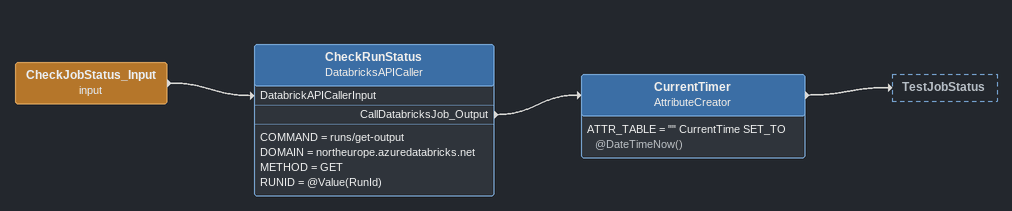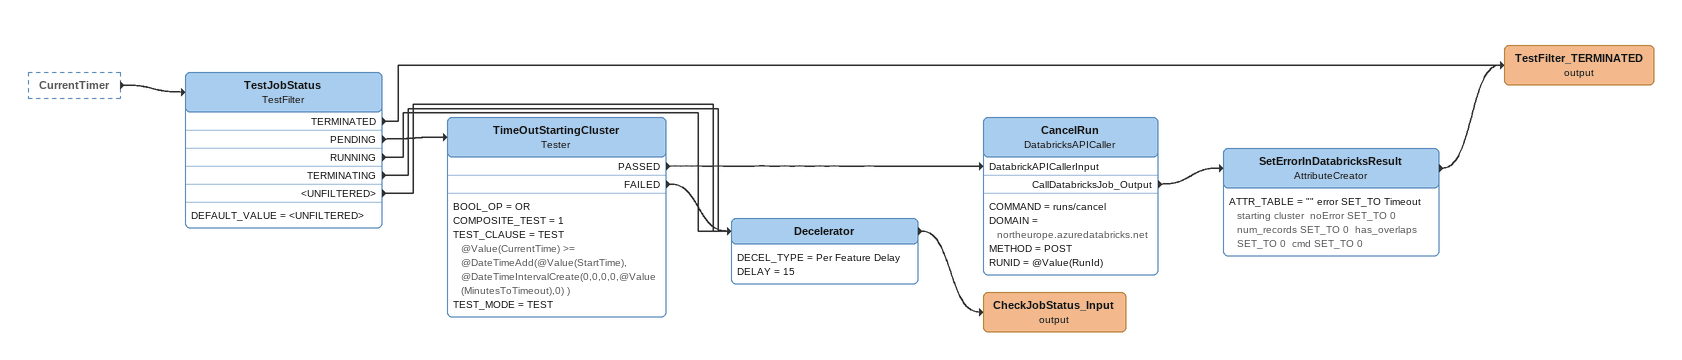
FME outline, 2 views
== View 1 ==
CheckJobStatus_Input (input)
    -> CheckRunStatus [DatabrickAPICallerInput]
CheckRunStatus: DatabricksAPICaller
    COMMAND = runs/get-output
    DOMAIN = northeurope.azuredatabricks.net
    METHOD = GET
    RUNID = @Value(RunId)
    CallDatabricksJob_Output -> CurrentTimer
CurrentTimer: AttributeCreator
    ATTR_TABLE = "" CurrentTime SET_TO @DateTimeNow()
    -> TestJobStatus

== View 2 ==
CurrentTimer [outside]
    -> TestJobStatus
TestJobStatus: TestFilter
    DEFAULT_VALUE = <UNFILTERED>
    TERMINATED -> TestFilter_TERMINATED (output)
    PENDING -> TimeOutStartingCluster
    RUNNING -> Decelerator
    TERMINATING -> Decelerator
    <UNFILTERED> -> Decelerator
TimeOutStartingCluster: Tester
    BOOL_OP = OR
    COMPOSITE_TEST = 1
    TEST_CLAUSE = TEST @Value(CurrentTime) >= @DateTimeAdd(@Value(StartTime), @DateTimeIntervalCreate(0,0,0,0,@Value(MinutesToTimeout),0) )
    TEST_MODE = TEST
    PASSED -> CancelRun [DatabrickAPICallerInput]
    FAILED -> Decelerator
CancelRun: DatabricksAPICaller
    COMMAND = runs/cancel
    DOMAIN = northeurope.azuredatabricks.net
    METHOD = POST
    RUNID = @Value(RunId)
    CallDatabricksJob_Output -> SetErrorInDatabricksResult
SetErrorInDatabricksResult: AttributeCreator
    ATTR_TABLE = "" error SET_TO Timeout starting cluster  noError SET_TO 0  num_records SET_TO 0  has_overlaps SET_TO 0  cmd SET_TO 0
    -> TestFilter_TERMINATED (output)
TestFilter_TERMINATED (output)
Decelerator
    DECEL_TYPE = Per Feature Delay
    DELAY = 15
    -> CheckJobStatus_Input (output)
CheckJobStatus_Input (output)
